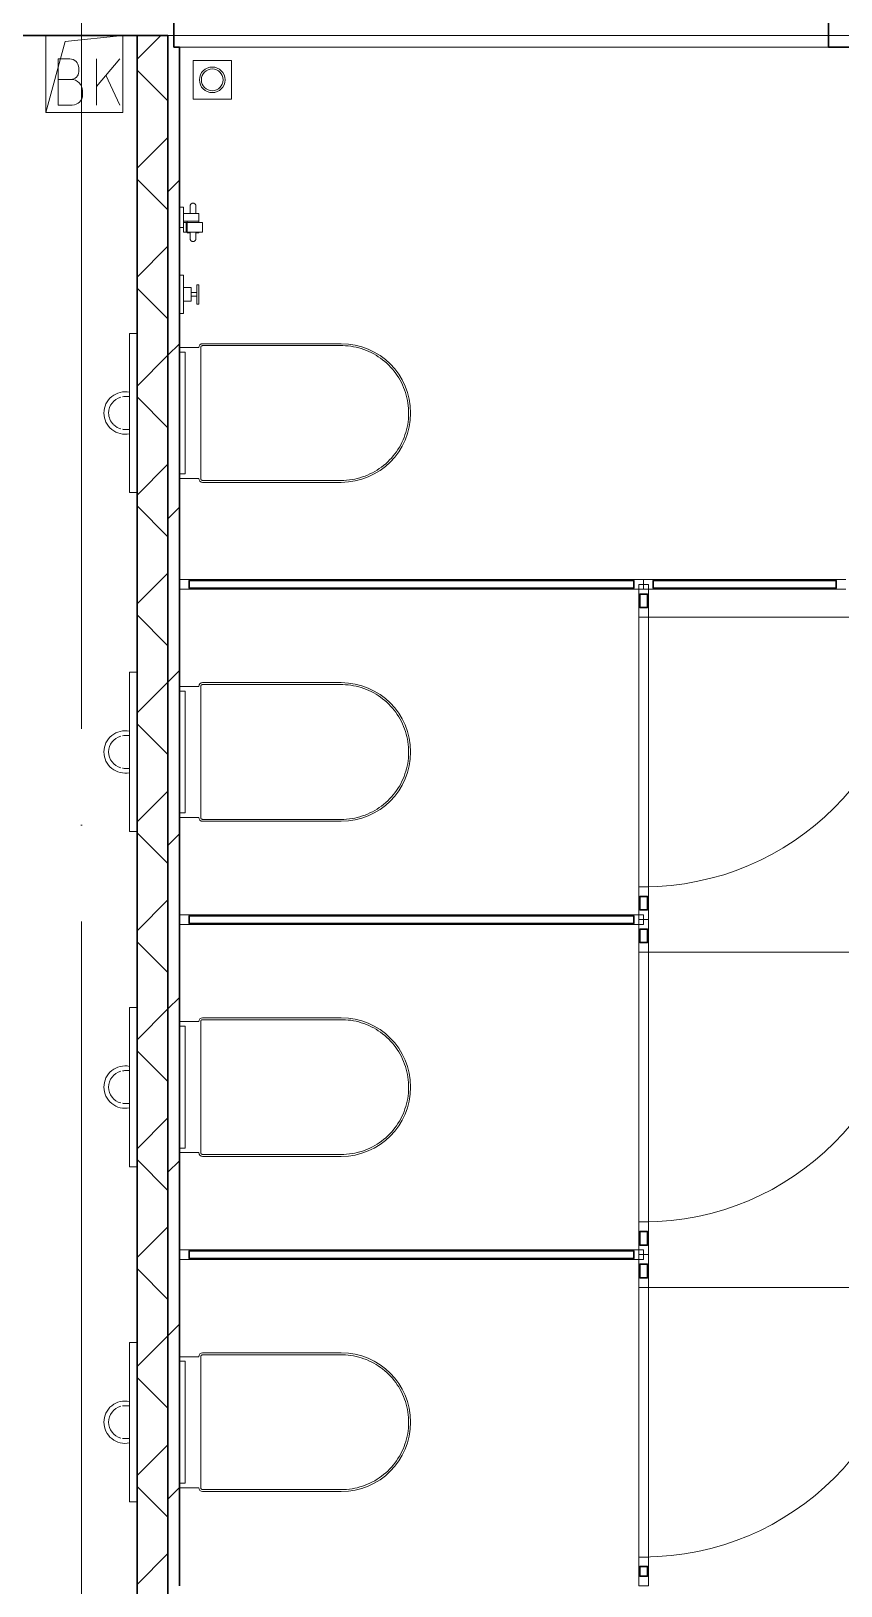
# Model space of a CAD drawing. Header units: millimetres. Extents: x -88595 to 880822, y -1054509 to -148035.
# Drawn here: x 196933 to 199036, y -272077 to -268040 of the extents above; entities that cross this region are included whole.
import ezdxf

# ---------------------------------------------------------------- set-up
doc = ezdxf.new("R2010")
doc.units = ezdxf.units.MM
doc.linetypes.add('ADSK_Линия сетки', pattern=[25, 20, -2.5, 0, -2.5])
for name, color, linetype, lineweight in [('Витраж', 7, 'Continuous', 9), ('Двери', 7, 'Continuous', 9), ('Оборудование', 7, 'Continuous', 18), ('Оси', 7, 'Continuous', 9), ('Перекрытие', 7, 'Continuous', 18), ('Сантехника', 7, 'Continuous', 18), ('Стены внутренние', 7, 'Continuous', 18), ('Стены наружные', 7, 'Continuous', 18), ('Стены разрез', 7, 'Continuous', 30)]:
    doc.layers.add(name, color=color, linetype=linetype, lineweight=lineweight)

# ---------------------------------------------------------------- blocks, each defined once
blk = doc.blocks.new('1 этаж')
at = {"lineweight": 18}
for p, q in [((233100.2, 660062.6), (233100.2, 660262.6)), ((233150.4, 660247.5), (233300.2, 660262.6)), ((233300.2, 660262.6), (233300.2, 660062.6)), ((233100.2, 660062.6), (233150.4, 660247.5)), ((233162.5, 660202.1), (233132.5, 660202.1)), ((233132.5, 660202.1), (233132.5, 660082.1)), ((233292.5, 660202.1), (233232.5, 660130.6)), ((233232.5, 660082.1), (233232.5, 660202.1)), ((233165.8, 660148.8), (233132.5, 660148.8)), ((233185.8, 660168.8), (233185.8, 660178.8)), ((233292.5, 660082.1), (233256.5, 660159.3)), ((233195.8, 660108.8), (233195.8, 660118.8)), ((233300.2, 660062.6), (233100.2, 660062.6)), ((233132.5, 660082.1), (233169.2, 660082.1))]:
    blk.add_line(p, q, dxfattribs=at)
for centre, radius, start, end in [((233162.5, 660178.8), 23.3, 0, 90), ((233165.8, 660168.8), 20, 270, 0), ((233165.8, 660118.8), 30, 0, 90), ((233169.2, 660108.8), 26.7, 270, 0)]:
    blk.add_arc(centre, radius, start, end, dxfattribs=at)
at = {"layer": 'Витраж', "lineweight": 18}
for p, q in [((233472.7, 658850.1), (233447.7, 658850.1)), ((233447.7, 658850.1), (233447.7, 658825.1)), ((233472.7, 658825.1), (233472.7, 658850.1)), ((234677.7, 658850.1), (234652.7, 658850.1)), ((234652.7, 658850.1), (234652.7, 658825.1)), ((234677.7, 658825.1), (234677.7, 658850.1)), ((233447.7, 658825.1), (233472.7, 658825.1)), ((234652.7, 658825.1), (234677.7, 658825.1)), ((233472.7, 657980.1), (233447.7, 657980.1)), ((233447.7, 657980.1), (233447.7, 657955.1)), ((233472.7, 657955.1), (233472.7, 657980.1)), ((234665.2, 657992.6), (234640.2, 657992.6)), ((234640.2, 657992.6), (234640.2, 657967.6)), ((234640.2, 657967.6), (234665.2, 657967.6)), ((234665.2, 657967.6), (234665.2, 657992.6)), ((233447.7, 657955.1), (233472.7, 657955.1)), ((234665.2, 657122.6), (234640.2, 657122.6)), ((234640.2, 657122.6), (234640.2, 657097.6)), ((234665.2, 657097.6), (234665.2, 657122.6)), ((233472.7, 657110.1), (233447.7, 657110.1)), ((233447.7, 657110.1), (233447.7, 657085.1)), ((233447.7, 657085.1), (233472.7, 657085.1)), ((233472.7, 657085.1), (233472.7, 657110.1)), ((234640.2, 657097.6), (234665.2, 657097.6)), ((234665.2, 656262.6), (234640.2, 656262.6)), ((234640.2, 656262.6), (234640.2, 656237.6)), ((234640.2, 656237.6), (234665.2, 656237.6)), ((234665.2, 656237.6), (234665.2, 656262.6))]:
    blk.add_line(p, q, dxfattribs=at)
at = {"layer": 'Витраж'}
for p, q in [((234627.7, 658850.1), (233472.7, 658850.1)), ((235152.7, 658850.1), (234677.7, 658850.1)), ((234627.7, 658825.1), (233472.7, 658825.1)), ((234640.2, 658812.6), (234640.2, 658777.6)), ((234665.2, 658812.6), (234665.2, 658777.6)), ((235152.7, 658825.1), (234677.7, 658825.1)), ((234640.2, 658752.6), (234640.2, 658052.6)), ((234665.2, 658752.6), (234665.2, 658052.6)), ((234640.2, 658027.6), (234640.2, 657992.6)), ((234665.2, 658027.6), (234665.2, 657992.6)), ((234627.7, 657980.1), (233472.7, 657980.1)), ((234627.7, 657955.1), (233472.7, 657955.1)), ((234640.2, 657942.6), (234640.2, 657907.6)), ((234665.2, 657942.6), (234665.2, 657907.6)), ((234640.2, 657882.6), (234640.2, 657182.6)), ((234665.2, 657882.6), (234665.2, 657182.6)), ((234640.2, 657157.6), (234640.2, 657122.6)), ((234665.2, 657157.6), (234665.2, 657122.6)), ((234627.7, 657110.1), (233472.7, 657110.1)), ((234627.7, 657085.1), (233472.7, 657085.1)), ((234640.2, 657071.9), (234640.2, 657037.6)), ((234665.2, 657071.9), (234665.2, 657037.6)), ((234640.2, 657012.6), (234640.2, 656312.6)), ((234665.2, 657012.6), (234665.2, 656312.6)), ((234640.2, 656287.6), (234640.2, 656262.6)), ((234665.2, 656287.6), (234665.2, 656262.6))]:
    blk.add_line(p, q, dxfattribs=at)
at = {"layer": 'Витраж', "lineweight": 18, "extrusion": (0, 0, -1)}
for p, q in [((234652.7, 658850.1), (234627.7, 658850.1)), ((234627.7, 658850.1), (234627.7, 658825.1)), ((234652.7, 658825.1), (234652.7, 658850.1)), ((235177.7, 658850.1), (235152.7, 658850.1)), ((235152.7, 658850.1), (235152.7, 658825.1)), ((234627.7, 658825.1), (234652.7, 658825.1)), ((234665.2, 658837.6), (234640.2, 658837.6)), ((234640.2, 658837.6), (234640.2, 658812.6)), ((234640.2, 658812.6), (234665.2, 658812.6)), ((234665.2, 658812.6), (234665.2, 658837.6)), ((235152.7, 658825.1), (235177.7, 658825.1)), ((234665.2, 658777.6), (234640.2, 658777.6)), ((234640.2, 658777.6), (234640.2, 658752.6)), ((234665.2, 658752.6), (234665.2, 658777.6)), ((234640.2, 658752.6), (234665.2, 658752.6)), ((234665.2, 658052.6), (234640.2, 658052.6)), ((234640.2, 658052.6), (234640.2, 658027.6)), ((234665.2, 658027.6), (234665.2, 658052.6)), ((234640.2, 658027.6), (234665.2, 658027.6)), ((234652.7, 657980.1), (234627.7, 657980.1)), ((234627.7, 657980.1), (234627.7, 657955.1)), ((234665.2, 657967.6), (234640.2, 657967.6)), ((234640.2, 657967.6), (234640.2, 657942.6)), ((234652.7, 657955.1), (234652.7, 657980.1)), ((234665.2, 657942.6), (234665.2, 657967.6)), ((234627.7, 657955.1), (234652.7, 657955.1)), ((234640.2, 657942.6), (234665.2, 657942.6)), ((234665.2, 657907.6), (234640.2, 657907.6)), ((234640.2, 657907.6), (234640.2, 657882.6)), ((234640.2, 657882.6), (234665.2, 657882.6)), ((234665.2, 657882.6), (234665.2, 657907.6)), ((234665.2, 657182.6), (234640.2, 657182.6)), ((234640.2, 657182.6), (234640.2, 657157.6)), ((234640.2, 657157.6), (234665.2, 657157.6)), ((234665.2, 657157.6), (234665.2, 657182.6)), ((234652.7, 657110.1), (234627.7, 657110.1)), ((234627.7, 657110.1), (234627.7, 657085.1)), ((234627.7, 657085.1), (234652.7, 657085.1)), ((234665.2, 657097.6), (234640.2, 657097.6)), ((234640.2, 657097.6), (234640.2, 657072.6)), ((234652.7, 657085.1), (234652.7, 657110.1)), ((234665.2, 657072.6), (234665.2, 657097.6)), ((234640.2, 657072.6), (234665.2, 657072.6)), ((234665.2, 657037.6), (234640.2, 657037.6)), ((234640.2, 657037.6), (234640.2, 657012.6)), ((234665.2, 657012.6), (234665.2, 657037.6)), ((234640.2, 657012.6), (234665.2, 657012.6)), ((234665.2, 656312.6), (234640.2, 656312.6)), ((234640.2, 656312.6), (234640.2, 656287.6)), ((234665.2, 656287.6), (234665.2, 656312.6)), ((234640.2, 656287.6), (234665.2, 656287.6))]:
    blk.add_line(p, q, dxfattribs=at)
at = {"layer": 'Двери'}
for p, q in [((234665.2, 658752.6), (235352.7, 658752.6)), ((234665.2, 657882.6), (235352.7, 657882.6)), ((234665.2, 657012.6), (235352.7, 657012.6))]:
    blk.add_line(p, q, dxfattribs=at)
for centre in [(234652.7, 658752.6), (234652.7, 657882.6), (234652.7, 657012.6)]:
    blk.add_arc(centre, 700, 270, 0, dxfattribs=at)
at = {"layer": 'Оси', "linetype": 'ADSK_Линия сетки', "ltscale": 100}
for p, q in [((233192.7, 662962.6), (233192.7, 633106.5)), ((252460, 660262.6), (175520.4, 660262.6))]:
    blk.add_line(p, q, dxfattribs=at)
at = {"layer": 'Перекрытие', "color": 49, "ltscale": 100, "true_color": 0x464646}
for p, q in [((233100.2, 660062.6), (233100.2, 660262.6)), ((233300.2, 660262.6), (233300.2, 660062.6)), ((233300.2, 660062.6), (233100.2, 660062.6))]:
    blk.add_line(p, q, dxfattribs=at)
at = {"layer": 'Сантехника'}
for p, q in [((233582.7, 660197.6), (233482.7, 660197.6)), ((233482.7, 660197.6), (233482.7, 660097.6)), ((233582.7, 660097.6), (233582.7, 660197.6)), ((233482.7, 660097.6), (233582.7, 660097.6)), ((233457.7, 659816.6), (233447.7, 659816.6)), ((233457.7, 659815.9), (233457.7, 659816.6)), ((233457.7, 659811.6), (233457.7, 659816.6)), ((233457.7, 659811.6), (233457.7, 659777.2)), ((233496.7, 659800.6), (233457.7, 659800.6)), ((233457.7, 659780.6), (233496.7, 659780.6)), ((233467.7, 659780.6), (233467.7, 659777.2)), ((233497.7, 659780.6), (233467.7, 659780.6)), ((233497.7, 659781.6), (233497.7, 659799.6)), ((233497.7, 659776.2), (233497.7, 659780.6)), ((233447.7, 659764.6), (233457.7, 659764.6)), ((233457.7, 659777.2), (233464.7, 659777.2)), ((233457.7, 659752.2), (233457.7, 659777.2)), ((233464.7, 659752.2), (233457.7, 659752.2)), ((233464.7, 659777.2), (233467.7, 659777.2)), ((233464.7, 659777.2), (233464.7, 659752.2)), ((233467.7, 659752.2), (233464.7, 659752.2)), ((233507.7, 659777.2), (233467.7, 659777.2)), ((233467.7, 659776.4), (233467.7, 659776.2)), ((233467.7, 659753.2), (233467.7, 659776.2)), ((233467.7, 659753.2), (233467.7, 659776.2)), ((233467.7, 659753.2), (233467.7, 659752.9)), ((233467.7, 659752.2), (233467.7, 659750.6)), ((233467.7, 659752.2), (233507.7, 659752.2)), ((233467.7, 659750.6), (233475.2, 659750.6)), ((233475.2, 659750.6), (233475.2, 659753.2)), ((233490.2, 659753.2), (233490.2, 659750.6)), ((233490.2, 659750.8), (233490.2, 659750)), ((233490.2, 659750.6), (233497.7, 659750.6)), ((233497.7, 659750.6), (233497.7, 659753.2)), ((233507.7, 659777), (233507.7, 659777.2)), ((233507.7, 659776.2), (233507.7, 659777.2)), ((233507.7, 659776.2), (233507.7, 659753.2)), ((233507.7, 659752.2), (233507.7, 659753.2)), ((233507.7, 659752.2), (233507.7, 659752.3)), ((233457.7, 659640.6), (233447.7, 659640.6)), ((233457.7, 659640.1), (233457.7, 659640.6)), ((233457.7, 659625.6), (233457.7, 659640.6)), ((233457.7, 659625.6), (233457.7, 659555.6)), ((233477.7, 659608.1), (233457.7, 659608.1)), ((233477.7, 659573.1), (233477.7, 659608.1)), ((233492.7, 659595.6), (233477.7, 659595.6)), ((233477.7, 659585.6), (233492.7, 659585.6)), ((233497.7, 659615.6), (233492.7, 659615.6)), ((233492.7, 659615.6), (233492.7, 659610.6)), ((233492.7, 659615.6), (233492.7, 659613.1)), ((233492.7, 659574.6), (233492.7, 659610.6)), ((233497.7, 659613.1), (233497.7, 659615.6)), ((233497.7, 659610.6), (233497.7, 659615.6)), ((233497.7, 659610.6), (233497.7, 659574.6)), ((233447.7, 659540.6), (233457.7, 659540.6)), ((233457.7, 659573.1), (233477.7, 659573.1)), ((233457.7, 659540.6), (233457.7, 659555.6)), ((233457.7, 659540.6), (233457.7, 659541.1)), ((233492.7, 659574.6), (233492.7, 659565.6)), ((233492.7, 659566.8), (233492.7, 659565.6)), ((233492.7, 659565.6), (233497.7, 659565.6)), ((233497.7, 659565.6), (233497.7, 659574.6)), ((233497.7, 659565.6), (233497.7, 659566.8)), ((233867.7, 659462.6), (233507.7, 659462.6)), ((233867.7, 659457.6), (233507.7, 659457.6)), ((233497.7, 659452.6), (233447.7, 659452.6)), ((233447.7, 659440.8), (233462.7, 659440.8)), ((233462.7, 659440.8), (233462.7, 659124.4)), ((233502.7, 659452.6), (233502.7, 659112.6)), ((233462.7, 659124.4), (233447.7, 659124.4)), ((233447.7, 659112.6), (233497.7, 659112.6)), ((233507.7, 659107.6), (233867.7, 659107.6)), ((233507.7, 659102.6), (233867.7, 659102.6)), ((233497.7, 658572.6), (233447.7, 658572.6)), ((233502.7, 658572.6), (233502.7, 658232.6)), ((233867.7, 658582.6), (233507.7, 658582.6)), ((233867.7, 658577.6), (233507.7, 658577.6)), ((233447.7, 658560.8), (233462.7, 658560.8)), ((233462.7, 658560.8), (233462.7, 658244.4)), ((233462.7, 658244.4), (233447.7, 658244.4)), ((233447.7, 658232.6), (233497.7, 658232.6)), ((233507.7, 658227.6), (233867.7, 658227.6)), ((233507.7, 658222.6), (233867.7, 658222.6)), ((233497.7, 657702.6), (233447.7, 657702.6)), ((233447.7, 657690.8), (233462.7, 657690.8)), ((233462.7, 657690.8), (233462.7, 657374.4)), ((233502.7, 657702.6), (233502.7, 657362.6)), ((233867.7, 657712.6), (233507.7, 657712.6)), ((233867.7, 657707.6), (233507.7, 657707.6)), ((233462.7, 657374.4), (233447.7, 657374.4)), ((233447.7, 657362.6), (233497.7, 657362.6)), ((233507.7, 657357.6), (233867.7, 657357.6)), ((233507.7, 657352.6), (233867.7, 657352.6)), ((233497.7, 656832.6), (233447.7, 656832.6)), ((233502.7, 656832.6), (233502.7, 656492.6)), ((233867.7, 656842.6), (233507.7, 656842.6)), ((233867.7, 656837.6), (233507.7, 656837.6)), ((233447.7, 656820.8), (233462.7, 656820.8)), ((233462.7, 656820.8), (233462.7, 656504.4)), ((233462.7, 656504.4), (233447.7, 656504.4)), ((233447.7, 656492.6), (233497.7, 656492.6)), ((233507.7, 656487.6), (233867.7, 656487.6)), ((233507.7, 656482.6), (233867.7, 656482.6))]:
    blk.add_line(p, q, dxfattribs=at)
at = {"layer": 'Сантехника', "lineweight": 9}
for p, q in [((233337.7, 659489.4), (233317.7, 659489.4)), ((233317.7, 659489.4), (233317.7, 659464.4)), ((233317.7, 659100.9), (233317.7, 659464.4)), ((233317.7, 659100.9), (233317.7, 659075.9)), ((233317.7, 659075.9), (233337.7, 659075.9)), ((233337.7, 658609.4), (233317.7, 658609.4)), ((233317.7, 658609.4), (233317.7, 658584.4)), ((233317.7, 658220.9), (233317.7, 658584.4)), ((233317.7, 658220.9), (233317.7, 658195.9)), ((233317.7, 658195.9), (233337.7, 658195.9)), ((233337.7, 657739.4), (233317.7, 657739.4)), ((233317.7, 657739.4), (233317.7, 657714.4)), ((233317.7, 657350.9), (233317.7, 657714.4)), ((233317.7, 657350.9), (233317.7, 657325.9)), ((233317.7, 657325.9), (233337.7, 657325.9)), ((233337.7, 656869.4), (233317.7, 656869.4)), ((233317.7, 656869.4), (233317.7, 656844.4)), ((233317.7, 656480.9), (233317.7, 656844.4)), ((233317.7, 656480.9), (233317.7, 656455.9)), ((233317.7, 656455.9), (233337.7, 656455.9))]:
    blk.add_line(p, q, dxfattribs=at)
at = {"layer": 'Сантехника', "flags": 128}
for points in [[(233475.2, 659819.9), (233475.2, 659820.2), (233475.2, 659820.5), (233475.3, 659820.8), (233475.3, 659821.1), (233475.4, 659821.4), (233475.4, 659821.7), (233475.5, 659822), (233475.6, 659822.3), (233475.7, 659822.5), (233475.8, 659822.8), (233475.9, 659823.1), (233476.1, 659823.4), (233476.2, 659823.6), (233476.4, 659823.9), (233476.5, 659824.1), (233476.7, 659824.4), (233476.9, 659824.6), (233477.1, 659824.8), (233477.3, 659825.1), (233477.5, 659825.3), (233477.7, 659825.5), (233477.9, 659825.7), (233478.2, 659825.9), (233478.4, 659826), (233478.7, 659826.2), (233478.9, 659826.4), (233479.2, 659826.5), (233479.4, 659826.6), (233479.7, 659826.8), (233480, 659826.9), (233480.3, 659827), (233480.6, 659827.1), (233480.8, 659827.2), (233481.1, 659827.2), (233481.4, 659827.3), (233481.7, 659827.3), (233482, 659827.4), (233482.3, 659827.4), (233482.6, 659827.4), (233482.9, 659827.4), (233483.2, 659827.4), (233483.5, 659827.3), (233483.8, 659827.3), (233484.1, 659827.3), (233484.4, 659827.2), (233484.7, 659827.1), (233485, 659827), (233485.3, 659826.9), (233485.6, 659826.8), (233485.8, 659826.7), (233486.1, 659826.6), (233486.4, 659826.4), (233486.6, 659826.3), (233486.9, 659826.1), (233487.1, 659826), (233487.4, 659825.8), (233487.6, 659825.6), (233487.8, 659825.4), (233488, 659825.2), (233488.2, 659825), (233488.4, 659824.7), (233488.6, 659824.5), (233488.8, 659824.3), (233489, 659824), (233489.1, 659823.8), (233489.3, 659823.5), (233489.4, 659823.2), (233489.6, 659823), (233489.7, 659822.7), (233489.8, 659822.4), (233489.9, 659822.1), (233490, 659821.8), (233490, 659821.5), (233490.1, 659821.2), (233490.1, 659821), (233490.2, 659820.7), (233490.2, 659820.4), (233490.2, 659820.1), (233490.2, 659819.9)], [(233475.2, 659819.9), (233475.2, 659819.9), (233475.2, 659819.7), (233475.2, 659819.5), (233475.2, 659819.3), (233475.2, 659818.9), (233475.2, 659818.5), (233475.2, 659817.9), (233475.2, 659817.4), (233475.2, 659816.7), (233475.2, 659815.9), (233475.2, 659815.1), (233475.2, 659814.2), (233475.2, 659813.3), (233475.2, 659812.3), (233475.2, 659811.2), (233475.2, 659810), (233475.2, 659808.8), (233475.2, 659807.5), (233475.2, 659806.1), (233475.2, 659805.2)], [(233475.2, 659816.2), (233475.2, 659816.9), (233475.2, 659817.5), (233475.2, 659818), (233475.2, 659818.5), (233475.2, 659818.9), (233475.2, 659819.2), (233475.2, 659819.5), (233475.2, 659819.7), (233475.2, 659819.8), (233475.2, 659819.9), (233475.2, 659819.9)], [(233490.2, 659805.2), (233490.2, 659806.6), (233490.2, 659808), (233490.2, 659809.2), (233490.2, 659810.4), (233490.2, 659811.6), (233490.2, 659812.6), (233490.2, 659813.6), (233490.2, 659814.6), (233490.2, 659815.4), (233490.2, 659816.2), (233490.2, 659816.9), (233490.2, 659817.6), (233490.2, 659818.1), (233490.2, 659818.6), (233490.2, 659819), (233490.2, 659819.4), (233490.2, 659819.6), (233490.2, 659819.8), (233490.2, 659819.9), (233490.2, 659819.9)], [(233490.2, 659819.9), (233490.2, 659819.9), (233490.2, 659819.8), (233490.2, 659819.6), (233490.2, 659819.4), (233490.2, 659819.1), (233490.2, 659818.7), (233490.2, 659818.2), (233490.2, 659817.7), (233490.2, 659817.2), (233490.2, 659816.6)], [(233475.2, 659801.1), (233475.2, 659802.5), (233475.2, 659803.8), (233475.2, 659805.1), (233475.2, 659806.4), (233475.2, 659807.6), (233475.2, 659808.8)], [(233475.2, 659801.7), (233475.2, 659803), (233475.2, 659804.4), (233475.2, 659805.2)], [(233490.2, 659808.3), (233490.2, 659807.1), (233490.2, 659805.8), (233490.2, 659804.5), (233490.2, 659803.2), (233490.2, 659801.9), (233490.2, 659800.6)], [(233490.2, 659805.2), (233490.2, 659803.9), (233490.2, 659802.5), (233490.2, 659801.3)], [(233475.2, 659750), (233475.2, 659748.6), (233475.2, 659747.2), (233475.2, 659746), (233475.2, 659744.8), (233475.2, 659743.6), (233475.2, 659742.6), (233475.2, 659741.6), (233475.2, 659740.6), (233475.2, 659739.8), (233475.2, 659739), (233475.2, 659738.3), (233475.2, 659737.6), (233475.2, 659737.1), (233475.2, 659736.6), (233475.2, 659736.2), (233475.2, 659735.8), (233475.2, 659735.6), (233475.2, 659735.4), (233475.2, 659735.3), (233475.2, 659735.3)], [(233475.2, 659735.3), (233475.2, 659735.3), (233475.2, 659735.5), (233475.2, 659735.6), (233475.2, 659735.9), (233475.2, 659736.2), (233475.2, 659736.5), (233475.2, 659737), (233475.2, 659737.5), (233475.2, 659738), (233475.2, 659738.7)], [(233490.2, 659735.3), (233490.2, 659735.4), (233490.2, 659735.5), (233490.2, 659735.7), (233490.2, 659736), (233490.2, 659736.3), (233490.2, 659736.7), (233490.2, 659737.3), (233490.2, 659737.9), (233490.2, 659738.5), (233490.2, 659739.3), (233490.2, 659740.1), (233490.2, 659741), (233490.2, 659741.9), (233490.2, 659743), (233490.2, 659744), (233490.2, 659745.2), (233490.2, 659746.4), (233490.2, 659747.7), (233490.2, 659749.1), (233490.2, 659750)], [(233490.2, 659738.4), (233490.2, 659737.8), (233490.2, 659737.2), (233490.2, 659736.8), (233490.2, 659736.3), (233490.2, 659736), (233490.2, 659735.7), (233490.2, 659735.5), (233490.2, 659735.4), (233490.2, 659735.3), (233490.2, 659735.3)], [(233490.2, 659735.3), (233490.2, 659735), (233490.2, 659734.7), (233490.2, 659734.4), (233490.1, 659734.1), (233490.1, 659733.8), (233490, 659733.5), (233489.9, 659733.2), (233489.8, 659733), (233489.7, 659732.7), (233489.6, 659732.4), (233489.5, 659732.1), (233489.4, 659731.9), (233489.2, 659731.6), (233489.1, 659731.3), (233488.9, 659731.1), (233488.7, 659730.8), (233488.5, 659730.6), (233488.3, 659730.4), (233488.1, 659730.1), (233487.9, 659729.9), (233487.7, 659729.7), (233487.5, 659729.5), (233487.3, 659729.3), (233487, 659729.2), (233486.8, 659729), (233486.5, 659728.8), (233486.2, 659728.7), (233486, 659728.6), (233485.7, 659728.4), (233485.4, 659728.3), (233485.1, 659728.2), (233484.9, 659728.1), (233484.6, 659728), (233484.3, 659728), (233484, 659727.9), (233483.7, 659727.9), (233483.4, 659727.8), (233483.1, 659727.8), (233482.8, 659727.8), (233482.5, 659727.8), (233482.2, 659727.8), (233481.9, 659727.9), (233481.6, 659727.9), (233481.3, 659727.9), (233481, 659728), (233480.7, 659728.1), (233480.4, 659728.2), (233480.1, 659728.3), (233479.9, 659728.4), (233479.6, 659728.5), (233479.3, 659728.6), (233479.1, 659728.8), (233478.8, 659728.9), (233478.5, 659729.1), (233478.3, 659729.3), (233478.1, 659729.4), (233477.8, 659729.6), (233477.6, 659729.8), (233477.4, 659730), (233477.2, 659730.2), (233477, 659730.5), (233476.8, 659730.7), (233476.6, 659730.9), (233476.4, 659731.2), (233476.3, 659731.4), (233476.1, 659731.7), (233476, 659732), (233475.9, 659732.2), (233475.8, 659732.5), (233475.6, 659732.8), (233475.5, 659733.1), (233475.5, 659733.4), (233475.4, 659733.7), (233475.3, 659734), (233475.3, 659734.3), (233475.2, 659734.6), (233475.2, 659734.9), (233475.2, 659735.2), (233475.2, 659735.3)], [(233507.7, 659457.6), (233507.5, 659457.6), (233507.3, 659457.6), (233507.1, 659457.6), (233506.9, 659457.5), (233506.7, 659457.5), (233506.5, 659457.5), (233506.3, 659457.4), (233506.1, 659457.4), (233505.9, 659457.3), (233505.8, 659457.2), (233505.6, 659457.1), (233505.4, 659457), (233505.2, 659456.9), (233505.1, 659456.8), (233504.9, 659456.7), (233504.7, 659456.6), (233504.6, 659456.5), (233504.4, 659456.4), (233504.3, 659456.2), (233504.1, 659456.1), (233504, 659455.9), (233503.9, 659455.8), (233503.7, 659455.6), (233503.6, 659455.5), (233503.5, 659455.3), (233503.4, 659455.1), (233503.3, 659455), (233503.2, 659454.8), (233503.1, 659454.6), (233503.1, 659454.4), (233503, 659454.2), (233502.9, 659454), (233502.9, 659453.8), (233502.8, 659453.7), (233502.8, 659453.5), (233502.8, 659453.3), (233502.7, 659453.1), (233502.7, 659452.9), (233502.7, 659452.7), (233502.7, 659452.6)], [(233867.7, 659107.6), (233874.7, 659107.7), (233881.7, 659108.2), (233888.7, 659108.9), (233895.6, 659109.8), (233902.5, 659111.1), (233909.3, 659112.6), (233916.1, 659114.4), (233922.8, 659116.5), (233929.4, 659118.8), (233935.9, 659121.4), (233942.3, 659124.3), (233948.5, 659127.4), (233954.7, 659130.7), (233960.7, 659134.3), (233966.5, 659138.2), (233972.2, 659142.2), (233977.8, 659146.5), (233983.1, 659151), (233988.3, 659155.8), (233993.2, 659160.7), (233998, 659165.8), (234002.6, 659171.1), (234006.9, 659176.6), (234011.1, 659182.2), (234015, 659188.1), (234018.6, 659194), (234022.1, 659200.1), (234025.2, 659206.4), (234028.2, 659212.7), (234030.8, 659219.2), (234033.2, 659225.8), (234035.4, 659232.4), (234037.2, 659239.2), (234038.8, 659246), (234040.2, 659252.9), (234041.2, 659259.8), (234042, 659266.7), (234042.5, 659273.7), (234042.7, 659280.7), (234042.6, 659287.7), (234042.3, 659294.7), (234041.7, 659301.7), (234040.8, 659308.6), (234039.6, 659315.5), (234038.1, 659322.4), (234036.4, 659329.1), (234034.4, 659335.9), (234032.1, 659342.5), (234029.6, 659349), (234026.8, 659355.4), (234023.8, 659361.7), (234020.5, 659367.9), (234017, 659374), (234013.2, 659379.9), (234009.2, 659385.6), (234005, 659391.2), (234000.5, 659396.6), (233995.9, 659401.8), (233991, 659406.8), (233985.9, 659411.6), (233980.7, 659416.3), (233975.2, 659420.7), (233969.6, 659424.9), (233963.8, 659428.8), (233957.9, 659432.6), (233951.9, 659436), (233945.7, 659439.3), (233939.3, 659442.3), (233932.9, 659445), (233926.3, 659447.5), (233919.7, 659449.7), (233913, 659451.7), (233906.2, 659453.3), (233899.3, 659454.7), (233892.4, 659455.9), (233885.5, 659456.7), (233878.5, 659457.3), (233871.5, 659457.6), (233867.7, 659457.6)], [(233502.7, 659112.6), (233502.7, 659112.4), (233502.7, 659112.2), (233502.7, 659112), (233502.8, 659111.8), (233502.8, 659111.6), (233502.9, 659111.4), (233502.9, 659111.2), (233503, 659111), (233503, 659110.8), (233503.1, 659110.7), (233503.2, 659110.5), (233503.3, 659110.3), (233503.4, 659110.1), (233503.5, 659109.9), (233503.6, 659109.8), (233503.7, 659109.6), (233503.8, 659109.5), (233504, 659109.3), (233504.1, 659109.2), (233504.2, 659109), (233504.4, 659108.9), (233504.5, 659108.8), (233504.7, 659108.6), (233504.8, 659108.5), (233505, 659108.4), (233505.2, 659108.3), (233505.4, 659108.2), (233505.5, 659108.1), (233505.7, 659108), (233505.9, 659107.9), (233506.1, 659107.9), (233506.3, 659107.8), (233506.5, 659107.8), (233506.7, 659107.7), (233506.9, 659107.7), (233507.1, 659107.6), (233507.3, 659107.6), (233507.5, 659107.6), (233507.7, 659107.6), (233507.7, 659107.6)], [(233507.7, 658577.6), (233507.5, 658577.6), (233507.3, 658577.6), (233507.1, 658577.6), (233506.9, 658577.5), (233506.7, 658577.5), (233506.5, 658577.5), (233506.3, 658577.4), (233506.1, 658577.4), (233505.9, 658577.3), (233505.8, 658577.2), (233505.6, 658577.1), (233505.4, 658577), (233505.2, 658576.9), (233505.1, 658576.8), (233504.9, 658576.7), (233504.7, 658576.6), (233504.6, 658576.5), (233504.4, 658576.4), (233504.3, 658576.2), (233504.1, 658576.1), (233504, 658575.9), (233503.9, 658575.8), (233503.7, 658575.6), (233503.6, 658575.5), (233503.5, 658575.3), (233503.4, 658575.1), (233503.3, 658575), (233503.2, 658574.8), (233503.1, 658574.6), (233503.1, 658574.4), (233503, 658574.2), (233502.9, 658574), (233502.9, 658573.8), (233502.8, 658573.7), (233502.8, 658573.5), (233502.8, 658573.3), (233502.7, 658573.1), (233502.7, 658572.9), (233502.7, 658572.7), (233502.7, 658572.6)], [(233867.7, 658227.6), (233874.7, 658227.7), (233881.7, 658228.2), (233888.7, 658228.9), (233895.6, 658229.8), (233902.5, 658231.1), (233909.3, 658232.6), (233916.1, 658234.4), (233922.8, 658236.5), (233929.4, 658238.8), (233935.9, 658241.4), (233942.3, 658244.3), (233948.5, 658247.4), (233954.7, 658250.7), (233960.7, 658254.3), (233966.5, 658258.2), (233972.2, 658262.2), (233977.8, 658266.5), (233983.1, 658271), (233988.3, 658275.8), (233993.2, 658280.7), (233998, 658285.8), (234002.6, 658291.1), (234006.9, 658296.6), (234011.1, 658302.2), (234015, 658308.1), (234018.6, 658314), (234022.1, 658320.1), (234025.2, 658326.4), (234028.2, 658332.7), (234030.8, 658339.2), (234033.2, 658345.8), (234035.4, 658352.4), (234037.2, 658359.2), (234038.8, 658366), (234040.2, 658372.9), (234041.2, 658379.8), (234042, 658386.7), (234042.5, 658393.7), (234042.7, 658400.7), (234042.6, 658407.7), (234042.3, 658414.7), (234041.7, 658421.7), (234040.8, 658428.6), (234039.6, 658435.5), (234038.1, 658442.4), (234036.4, 658449.1), (234034.4, 658455.9), (234032.1, 658462.5), (234029.6, 658469), (234026.8, 658475.4), (234023.8, 658481.7), (234020.5, 658487.9), (234017, 658494), (234013.2, 658499.9), (234009.2, 658505.6), (234005, 658511.2), (234000.5, 658516.6), (233995.9, 658521.8), (233991, 658526.8), (233985.9, 658531.6), (233980.7, 658536.3), (233975.2, 658540.7), (233969.6, 658544.9), (233963.8, 658548.8), (233957.9, 658552.6), (233951.9, 658556), (233945.7, 658559.3), (233939.3, 658562.3), (233932.9, 658565), (233926.3, 658567.5), (233919.7, 658569.7), (233913, 658571.7), (233906.2, 658573.3), (233899.3, 658574.7), (233892.4, 658575.9), (233885.5, 658576.7), (233878.5, 658577.3), (233871.5, 658577.6), (233867.7, 658577.6)], [(233502.7, 658232.6), (233502.7, 658232.4), (233502.7, 658232.2), (233502.7, 658232), (233502.8, 658231.8), (233502.8, 658231.6), (233502.9, 658231.4), (233502.9, 658231.2), (233503, 658231), (233503, 658230.8), (233503.1, 658230.7), (233503.2, 658230.5), (233503.3, 658230.3), (233503.4, 658230.1), (233503.5, 658229.9), (233503.6, 658229.8), (233503.7, 658229.6), (233503.8, 658229.5), (233504, 658229.3), (233504.1, 658229.2), (233504.2, 658229), (233504.4, 658228.9), (233504.5, 658228.8), (233504.7, 658228.6), (233504.8, 658228.5), (233505, 658228.4), (233505.2, 658228.3), (233505.4, 658228.2), (233505.5, 658228.1), (233505.7, 658228), (233505.9, 658227.9), (233506.1, 658227.9), (233506.3, 658227.8), (233506.5, 658227.8), (233506.7, 658227.7), (233506.9, 658227.7), (233507.1, 658227.6), (233507.3, 658227.6), (233507.5, 658227.6), (233507.7, 658227.6), (233507.7, 658227.6)], [(233507.7, 657707.6), (233507.5, 657707.6), (233507.3, 657707.6), (233507.1, 657707.6), (233506.9, 657707.5), (233506.7, 657707.5), (233506.5, 657707.5), (233506.3, 657707.4), (233506.1, 657707.4), (233505.9, 657707.3), (233505.8, 657707.2), (233505.6, 657707.1), (233505.4, 657707), (233505.2, 657706.9), (233505.1, 657706.8), (233504.9, 657706.7), (233504.7, 657706.6), (233504.6, 657706.5), (233504.4, 657706.4), (233504.3, 657706.2), (233504.1, 657706.1), (233504, 657705.9), (233503.9, 657705.8), (233503.7, 657705.6), (233503.6, 657705.5), (233503.5, 657705.3), (233503.4, 657705.1), (233503.3, 657705), (233503.2, 657704.8), (233503.1, 657704.6), (233503.1, 657704.4), (233503, 657704.2), (233502.9, 657704), (233502.9, 657703.8), (233502.8, 657703.7), (233502.8, 657703.5), (233502.8, 657703.3), (233502.7, 657703.1), (233502.7, 657702.9), (233502.7, 657702.7), (233502.7, 657702.6)], [(233867.7, 657357.6), (233874.7, 657357.7), (233881.7, 657358.2), (233888.7, 657358.9), (233895.6, 657359.8), (233902.5, 657361.1), (233909.3, 657362.6), (233916.1, 657364.4), (233922.8, 657366.5), (233929.4, 657368.8), (233935.9, 657371.4), (233942.3, 657374.3), (233948.5, 657377.4), (233954.7, 657380.7), (233960.7, 657384.3), (233966.5, 657388.2), (233972.2, 657392.2), (233977.8, 657396.5), (233983.1, 657401), (233988.3, 657405.8), (233993.2, 657410.7), (233998, 657415.8), (234002.6, 657421.1), (234006.9, 657426.6), (234011.1, 657432.2), (234015, 657438.1), (234018.6, 657444), (234022.1, 657450.1), (234025.2, 657456.4), (234028.2, 657462.7), (234030.8, 657469.2), (234033.2, 657475.8), (234035.4, 657482.4), (234037.2, 657489.2), (234038.8, 657496), (234040.2, 657502.9), (234041.2, 657509.8), (234042, 657516.7), (234042.5, 657523.7), (234042.7, 657530.7), (234042.6, 657537.7), (234042.3, 657544.7), (234041.7, 657551.7), (234040.8, 657558.6), (234039.6, 657565.5), (234038.1, 657572.4), (234036.4, 657579.1), (234034.4, 657585.9), (234032.1, 657592.5), (234029.6, 657599), (234026.8, 657605.4), (234023.8, 657611.7), (234020.5, 657617.9), (234017, 657624), (234013.2, 657629.9), (234009.2, 657635.6), (234005, 657641.2), (234000.5, 657646.6), (233995.9, 657651.8), (233991, 657656.8), (233985.9, 657661.6), (233980.7, 657666.3), (233975.2, 657670.7), (233969.6, 657674.9), (233963.8, 657678.8), (233957.9, 657682.6), (233951.9, 657686), (233945.7, 657689.3), (233939.3, 657692.3), (233932.9, 657695), (233926.3, 657697.5), (233919.7, 657699.7), (233913, 657701.7), (233906.2, 657703.3), (233899.3, 657704.7), (233892.4, 657705.9), (233885.5, 657706.7), (233878.5, 657707.3), (233871.5, 657707.6), (233867.7, 657707.6)], [(233502.7, 657362.6), (233502.7, 657362.4), (233502.7, 657362.2), (233502.7, 657362), (233502.8, 657361.8), (233502.8, 657361.6), (233502.9, 657361.4), (233502.9, 657361.2), (233503, 657361), (233503, 657360.8), (233503.1, 657360.7), (233503.2, 657360.5), (233503.3, 657360.3), (233503.4, 657360.1), (233503.5, 657359.9), (233503.6, 657359.8), (233503.7, 657359.6), (233503.8, 657359.5), (233504, 657359.3), (233504.1, 657359.2), (233504.2, 657359), (233504.4, 657358.9), (233504.5, 657358.8), (233504.7, 657358.6), (233504.8, 657358.5), (233505, 657358.4), (233505.2, 657358.3), (233505.4, 657358.2), (233505.5, 657358.1), (233505.7, 657358), (233505.9, 657357.9), (233506.1, 657357.9), (233506.3, 657357.8), (233506.5, 657357.8), (233506.7, 657357.7), (233506.9, 657357.7), (233507.1, 657357.6), (233507.3, 657357.6), (233507.5, 657357.6), (233507.7, 657357.6), (233507.7, 657357.6)], [(233507.7, 656837.6), (233507.5, 656837.6), (233507.3, 656837.6), (233507.1, 656837.6), (233506.9, 656837.5), (233506.7, 656837.5), (233506.5, 656837.5), (233506.3, 656837.4), (233506.1, 656837.4), (233505.9, 656837.3), (233505.8, 656837.2), (233505.6, 656837.1), (233505.4, 656837), (233505.2, 656836.9), (233505.1, 656836.8), (233504.9, 656836.7), (233504.7, 656836.6), (233504.6, 656836.5), (233504.4, 656836.4), (233504.3, 656836.2), (233504.1, 656836.1), (233504, 656835.9), (233503.9, 656835.8), (233503.7, 656835.6), (233503.6, 656835.5), (233503.5, 656835.3), (233503.4, 656835.1), (233503.3, 656835), (233503.2, 656834.8), (233503.1, 656834.6), (233503.1, 656834.4), (233503, 656834.2), (233502.9, 656834), (233502.9, 656833.8), (233502.8, 656833.7), (233502.8, 656833.5), (233502.8, 656833.3), (233502.7, 656833.1), (233502.7, 656832.9), (233502.7, 656832.7), (233502.7, 656832.6)], [(233867.7, 656487.6), (233874.7, 656487.7), (233881.7, 656488.2), (233888.7, 656488.9), (233895.6, 656489.8), (233902.5, 656491.1), (233909.3, 656492.6), (233916.1, 656494.4), (233922.8, 656496.5), (233929.4, 656498.8), (233935.9, 656501.4), (233942.3, 656504.3), (233948.5, 656507.4), (233954.7, 656510.7), (233960.7, 656514.3), (233966.5, 656518.2), (233972.2, 656522.2), (233977.8, 656526.5), (233983.1, 656531), (233988.3, 656535.8), (233993.2, 656540.7), (233998, 656545.8), (234002.6, 656551.1), (234006.9, 656556.6), (234011.1, 656562.2), (234015, 656568.1), (234018.6, 656574), (234022.1, 656580.1), (234025.2, 656586.4), (234028.2, 656592.7), (234030.8, 656599.2), (234033.2, 656605.8), (234035.4, 656612.4), (234037.2, 656619.2), (234038.8, 656626), (234040.2, 656632.9), (234041.2, 656639.8), (234042, 656646.7), (234042.5, 656653.7), (234042.7, 656660.7), (234042.6, 656667.7), (234042.3, 656674.7), (234041.7, 656681.7), (234040.8, 656688.6), (234039.6, 656695.5), (234038.1, 656702.4), (234036.4, 656709.1), (234034.4, 656715.9), (234032.1, 656722.5), (234029.6, 656729), (234026.8, 656735.4), (234023.8, 656741.7), (234020.5, 656747.9), (234017, 656754), (234013.2, 656759.9), (234009.2, 656765.6), (234005, 656771.2), (234000.5, 656776.6), (233995.9, 656781.8), (233991, 656786.8), (233985.9, 656791.6), (233980.7, 656796.3), (233975.2, 656800.7), (233969.6, 656804.9), (233963.8, 656808.8), (233957.9, 656812.6), (233951.9, 656816), (233945.7, 656819.3), (233939.3, 656822.3), (233932.9, 656825), (233926.3, 656827.5), (233919.7, 656829.7), (233913, 656831.7), (233906.2, 656833.3), (233899.3, 656834.7), (233892.4, 656835.9), (233885.5, 656836.7), (233878.5, 656837.3), (233871.5, 656837.6), (233867.7, 656837.6)], [(233502.7, 656492.6), (233502.7, 656492.4), (233502.7, 656492.2), (233502.7, 656492), (233502.8, 656491.8), (233502.8, 656491.6), (233502.9, 656491.4), (233502.9, 656491.2), (233503, 656491), (233503, 656490.8), (233503.1, 656490.7), (233503.2, 656490.5), (233503.3, 656490.3), (233503.4, 656490.1), (233503.5, 656489.9), (233503.6, 656489.8), (233503.7, 656489.6), (233503.8, 656489.5), (233504, 656489.3), (233504.1, 656489.2), (233504.2, 656489), (233504.4, 656488.9), (233504.5, 656488.8), (233504.7, 656488.6), (233504.8, 656488.5), (233505, 656488.4), (233505.2, 656488.3), (233505.4, 656488.2), (233505.5, 656488.1), (233505.7, 656488), (233505.9, 656487.9), (233506.1, 656487.9), (233506.3, 656487.8), (233506.5, 656487.8), (233506.7, 656487.7), (233506.9, 656487.7), (233507.1, 656487.6), (233507.3, 656487.6), (233507.5, 656487.6), (233507.7, 656487.6), (233507.7, 656487.6)]]:
    blk.add_lwpolyline(points, dxfattribs=at)
at = {"layer": 'Сантехника', "lineweight": 9, "flags": 128}
for points in [[(233316.6, 659325.3), (233315.5, 659325.3), (233314.4, 659325.3), (233313.4, 659325.3), (233312.5, 659325.3), (233311.6, 659325.3), (233310.8, 659325.3), (233310, 659325.3), (233309.3, 659325.3), (233308.7, 659325.3), (233308.2, 659325.3), (233307.7, 659325.3), (233307.3, 659325.3), (233306.9, 659325.3), (233306.6, 659325.3), (233306.4, 659325.3), (233306.3, 659325.3), (233306.3, 659325.3), (233306.3, 659325.3)], [(233306.3, 659239.9), (233306.3, 659239.9), (233306.4, 659239.9), (233306.6, 659239.9), (233306.8, 659239.9), (233307.2, 659239.9), (233307.6, 659239.9), (233308, 659239.9), (233308.5, 659239.9), (233309.1, 659239.9), (233309.8, 659239.9), (233310.6, 659239.9), (233311.3, 659239.9), (233312.2, 659239.9), (233313.1, 659239.9), (233314.1, 659239.9), (233315.2, 659239.9), (233316.3, 659239.9), (233317.4, 659239.9)], [(233316.6, 658445.3), (233315.5, 658445.3), (233314.4, 658445.3), (233313.4, 658445.3), (233312.5, 658445.3), (233311.6, 658445.3), (233310.8, 658445.3), (233310, 658445.3), (233309.3, 658445.3), (233308.7, 658445.3), (233308.2, 658445.3), (233307.7, 658445.3), (233307.3, 658445.3), (233306.9, 658445.3), (233306.6, 658445.3), (233306.4, 658445.3), (233306.3, 658445.3), (233306.3, 658445.3), (233306.3, 658445.3)], [(233306.3, 658359.9), (233306.3, 658359.9), (233306.4, 658359.9), (233306.6, 658359.9), (233306.8, 658359.9), (233307.2, 658359.9), (233307.6, 658359.9), (233308, 658359.9), (233308.5, 658359.9), (233309.1, 658359.9), (233309.8, 658359.9), (233310.6, 658359.9), (233311.3, 658359.9), (233312.2, 658359.9), (233313.1, 658359.9), (233314.1, 658359.9), (233315.2, 658359.9), (233316.3, 658359.9), (233317.4, 658359.9)], [(233316.6, 657575.3), (233315.5, 657575.3), (233314.4, 657575.3), (233313.4, 657575.3), (233312.5, 657575.3), (233311.6, 657575.3), (233310.8, 657575.3), (233310, 657575.3), (233309.3, 657575.3), (233308.7, 657575.3), (233308.2, 657575.3), (233307.7, 657575.3), (233307.3, 657575.3), (233306.9, 657575.3), (233306.6, 657575.3), (233306.4, 657575.3), (233306.3, 657575.3), (233306.3, 657575.3), (233306.3, 657575.3)], [(233306.3, 657489.9), (233306.3, 657489.9), (233306.4, 657489.9), (233306.6, 657489.9), (233306.8, 657489.9), (233307.2, 657489.9), (233307.6, 657489.9), (233308, 657489.9), (233308.5, 657489.9), (233309.1, 657489.9), (233309.8, 657489.9), (233310.6, 657489.9), (233311.3, 657489.9), (233312.2, 657489.9), (233313.1, 657489.9), (233314.1, 657489.9), (233315.2, 657489.9), (233316.3, 657489.9), (233317.4, 657489.9)], [(233316.6, 656705.3), (233315.5, 656705.3), (233314.4, 656705.3), (233313.4, 656705.3), (233312.5, 656705.3), (233311.6, 656705.3), (233310.8, 656705.3), (233310, 656705.3), (233309.3, 656705.3), (233308.7, 656705.3), (233308.2, 656705.3), (233307.7, 656705.3), (233307.3, 656705.3), (233306.9, 656705.3), (233306.6, 656705.3), (233306.4, 656705.3), (233306.3, 656705.3), (233306.3, 656705.3), (233306.3, 656705.3)], [(233306.3, 656619.9), (233306.3, 656619.9), (233306.4, 656619.9), (233306.6, 656619.9), (233306.8, 656619.9), (233307.2, 656619.9), (233307.6, 656619.9), (233308, 656619.9), (233308.5, 656619.9), (233309.1, 656619.9), (233309.8, 656619.9), (233310.6, 656619.9), (233311.3, 656619.9), (233312.2, 656619.9), (233313.1, 656619.9), (233314.1, 656619.9), (233315.2, 656619.9), (233316.3, 656619.9), (233317.4, 656619.9)]]:
    blk.add_lwpolyline(points, dxfattribs=at)
at = {"layer": 'Сантехника'}
for centre, radius, start, end in [((233532.7, 660147.6), 33.3, 0, 180), ((233532.7, 660147.6), 33.3, 180, 0), ((233532.7, 660147.6), 28.3, 0, 180), ((233532.7, 660147.6), 28.3, 180, 0), ((233496.7, 659799.6), 1, 0, 90), ((233496.7, 659781.6), 1, 270, 0), ((233507.7, 659452.6), 10, 90, 180), ((233507.7, 659452.6), 5, 150, 180), ((233507.7, 659452.6), 5, 150, 180), ((233507.7, 659452.6), 5, 150, 180), ((233507.7, 659452.6), 5, 90, 120), ((233507.7, 659452.6), 5, 90, 120), ((233507.7, 659452.6), 5, 105, 120), ((233867.7, 659282.6), 180, 270, 90), ((233867.7, 659282.6), 175, 89.0922, 90), ((233867.7, 659282.6), 175, 89.0922, 90), ((233507.7, 659112.6), 10, 180, 270), ((233507.7, 659112.6), 5, 180, 210), ((233507.7, 659112.6), 5, 180, 210), ((233507.7, 659112.6), 5, 180, 210), ((233507.7, 659112.6), 5, 240, 270), ((233507.7, 659112.6), 5, 240, 270), ((233507.7, 659112.6), 5, 240, 255), ((233867.7, 659282.6), 175, 270, 270.9078), ((233867.7, 659282.6), 175, 270, 270.9078), ((233507.7, 658572.6), 10, 90, 180), ((233507.7, 658572.6), 5, 150, 180), ((233507.7, 658572.6), 5, 150, 180), ((233507.7, 658572.6), 5, 150, 180), ((233507.7, 658572.6), 5, 90, 120), ((233507.7, 658572.6), 5, 90, 120), ((233507.7, 658572.6), 5, 105, 120), ((233867.7, 658402.6), 180, 270, 90), ((233867.7, 658402.6), 175, 89.0922, 90), ((233867.7, 658402.6), 175, 89.0922, 90), ((233507.7, 658232.6), 10, 180, 270), ((233507.7, 658232.6), 5, 180, 210), ((233507.7, 658232.6), 5, 180, 210), ((233507.7, 658232.6), 5, 180, 210), ((233507.7, 658232.6), 5, 240, 270), ((233507.7, 658232.6), 5, 240, 270), ((233507.7, 658232.6), 5, 240, 255), ((233867.7, 658402.6), 175, 270, 270.9078), ((233867.7, 658402.6), 175, 270, 270.9078), ((233507.7, 657702.6), 10, 90, 180), ((233507.7, 657702.6), 5, 150, 180), ((233507.7, 657702.6), 5, 150, 180), ((233507.7, 657702.6), 5, 150, 180), ((233507.7, 657702.6), 5, 90, 120), ((233507.7, 657702.6), 5, 90, 120), ((233507.7, 657702.6), 5, 105, 120), ((233867.7, 657532.6), 180, 270, 90), ((233867.7, 657532.6), 175, 89.0922, 90), ((233867.7, 657532.6), 175, 89.0922, 90), ((233507.7, 657362.6), 10, 180, 270), ((233507.7, 657362.6), 5, 180, 210), ((233507.7, 657362.6), 5, 180, 210), ((233507.7, 657362.6), 5, 180, 210), ((233507.7, 657362.6), 5, 240, 270), ((233507.7, 657362.6), 5, 240, 270), ((233507.7, 657362.6), 5, 240, 255), ((233867.7, 657532.6), 175, 270, 270.9078), ((233867.7, 657532.6), 175, 270, 270.9078), ((233507.7, 656832.6), 10, 90, 180), ((233507.7, 656832.6), 5, 150, 180), ((233507.7, 656832.6), 5, 150, 180), ((233507.7, 656832.6), 5, 150, 180), ((233507.7, 656832.6), 5, 90, 120), ((233507.7, 656832.6), 5, 90, 120), ((233507.7, 656832.6), 5, 105, 120), ((233867.7, 656662.6), 180, 270, 90), ((233867.7, 656662.6), 175, 89.0922, 90), ((233867.7, 656662.6), 175, 89.0922, 90), ((233507.7, 656492.6), 10, 180, 270), ((233507.7, 656492.6), 5, 180, 210), ((233507.7, 656492.6), 5, 180, 210), ((233507.7, 656492.6), 5, 180, 210), ((233507.7, 656492.6), 5, 240, 270), ((233507.7, 656492.6), 5, 240, 270), ((233507.7, 656492.6), 5, 240, 255), ((233867.7, 656662.6), 175, 270, 270.9078), ((233867.7, 656662.6), 175, 270, 270.9078)]:
    blk.add_arc(centre, radius, start, end, dxfattribs=at)
at = {"layer": 'Сантехника', "lineweight": 9}
for centre, radius, start, end in [((233306.3, 659282.6), 55, 77.9742, 180), ((233306.3, 659282.6), 42.7, 105, 180), ((233306.3, 659282.6), 42.7, 90, 99.1301), ((233306.3, 659282.6), 42.7, 90, 92.0828), ((233306.3, 659282.6), 42.7, 85.8024, 87.7583), ((233306.3, 659282.6), 55, 180, 282.0258), ((233306.3, 659282.6), 42.7, 180, 225), ((233306.3, 659282.6), 42.7, 226.7146, 255), ((233306.3, 659282.6), 42.7, 260.5014, 272.7572), ((233306.3, 659282.6), 42.7, 267.4662, 270), ((233306.3, 658402.6), 55, 77.9742, 180), ((233306.3, 658402.6), 42.7, 105, 180), ((233306.3, 658402.6), 42.7, 90, 99.1301), ((233306.3, 658402.6), 42.7, 90, 92.0828), ((233306.3, 658402.6), 42.7, 85.8024, 87.7583), ((233306.3, 658402.6), 55, 180, 282.0258), ((233306.3, 658402.6), 42.7, 180, 255), ((233306.3, 658402.6), 42.7, 260.5014, 272.7572), ((233306.3, 658402.6), 42.7, 267.4662, 270), ((233306.3, 657532.6), 55, 77.9742, 180), ((233306.3, 657532.6), 42.7, 105, 180), ((233306.3, 657532.6), 42.7, 90, 99.1301), ((233306.3, 657532.6), 42.7, 90, 92.0828), ((233306.3, 657532.6), 42.7, 85.8024, 87.7583), ((233306.3, 657532.6), 55, 180, 282.0258), ((233306.3, 657532.6), 42.7, 180, 255), ((233306.3, 657532.6), 42.7, 260.5014, 272.7572), ((233306.3, 657532.6), 42.7, 267.4662, 270), ((233306.3, 656662.6), 55, 77.9742, 180), ((233306.3, 656662.6), 42.7, 105, 180), ((233306.3, 656662.6), 42.7, 90, 99.1301), ((233306.3, 656662.6), 42.7, 90, 92.0828), ((233306.3, 656662.6), 42.7, 85.8024, 87.7583), ((233306.3, 656662.6), 55, 180, 282.0258), ((233306.3, 656662.6), 42.7, 180, 255), ((233306.3, 656662.6), 42.7, 260.5014, 272.7572), ((233306.3, 656662.6), 42.7, 267.4662, 270)]:
    blk.add_arc(centre, radius, start, end, dxfattribs=at)
at = {"layer": 'Стены внутренние', "lineweight": 30}
for p, q in [((233432.7, 660262.6), (233432.7, 660812.6)), ((235132.7, 660812.6), (235132.7, 660262.6)), ((232937.7, 660262.6), (233337.7, 660262.6))]:
    blk.add_line(p, q, dxfattribs=at)
at = {"layer": 'Стены наружные', "linetype": 'Continuous', "lineweight": 9}
for p, q in [((233337.7, 660201.1), (233399.2, 660262.6)), ((233417.7, 660092.7), (233337.7, 660172.7)), ((233337.7, 659918.3), (233417.7, 659998.3)), ((233417.7, 659809.9), (233337.7, 659889.9)), ((233417.7, 659856.8), (233447.7, 659886.8)), ((233337.7, 659635.4), (233417.7, 659715.4)), ((233417.7, 659527), (233337.7, 659607)), ((233417.7, 659432.6), (233447.7, 659462.6)), ((233337.7, 659352.6), (233417.7, 659432.6)), ((233417.7, 659244.2), (233337.7, 659324.2)), ((233337.7, 659069.7), (233417.7, 659149.7)), ((233417.7, 658961.3), (233337.7, 659041.3)), ((233417.7, 659008.3), (233447.7, 659038.3)), ((233337.7, 658786.9), (233417.7, 658866.9)), ((233417.7, 658678.5), (233337.7, 658758.5)), ((233417.7, 658584), (233447.7, 658614)), ((233337.7, 658504), (233417.7, 658584)), ((233417.7, 658395.7), (233337.7, 658475.7)), ((233337.7, 658221.2), (233417.7, 658301.2)), ((233417.7, 658112.8), (233337.7, 658192.8)), ((233417.7, 658159.8), (233447.7, 658189.8)), ((233337.7, 657938.4), (233417.7, 658018.4)), ((233417.7, 657830), (233337.7, 657910)), ((233417.7, 657735.5), (233447.7, 657765.5)), ((233337.7, 657655.5), (233417.7, 657735.5)), ((233417.7, 657547.1), (233337.7, 657627.1)), ((233337.7, 657372.7), (233417.7, 657452.7)), ((233417.7, 657264.3), (233337.7, 657344.3)), ((233417.7, 657311.3), (233447.7, 657341.3)), ((233337.7, 657089.8), (233417.7, 657169.8)), ((233417.7, 656981.4), (233337.7, 657061.4)), ((233417.7, 656887), (233447.7, 656917)), ((233337.7, 656807), (233417.7, 656887)), ((233417.7, 656698.6), (233337.7, 656778.6)), ((233337.7, 656524.1), (233417.7, 656604.1)), ((233417.7, 656415.8), (233337.7, 656495.8)), ((233417.7, 656462.7), (233447.7, 656492.7)), ((233337.7, 656241.3), (233417.7, 656321.3))]:
    blk.add_line(p, q, dxfattribs=at)
at = {"layer": 'Стены наружные', "lineweight": 30}
for p, q in [((233337.7, 660262.6), (233337.7, 656207.6)), ((233417.7, 660262.6), (233337.7, 660262.6)), ((233417.7, 656207.6), (233417.7, 660262.6)), ((233432.7, 660232.6), (233432.7, 660262.6)), ((235132.7, 660262.6), (235132.7, 660232.6)), ((233447.7, 660232.6), (233432.7, 660232.6)), ((233447.7, 656237.6), (233447.7, 660232.6)), ((235132.7, 660232.6), (236002.7, 660232.6))]:
    blk.add_line(p, q, dxfattribs=at)
at = {"layer": 'Стены наружные'}
for p, q in [((233417.7, 660262.6), (236032.7, 660262.6)), ((235132.7, 660232.6), (233447.7, 660232.6))]:
    blk.add_line(p, q, dxfattribs=at)
at = {"layer": 'Стены разрез'}
for p, q in [((234627.7, 658847.6), (233472.7, 658847.6)), ((233472.7, 658847.6), (233472.7, 658827.6)), ((233472.7, 658827.6), (234627.7, 658827.6)), ((234627.7, 658827.6), (234627.7, 658847.6)), ((234662.7, 658812.6), (234642.7, 658812.6)), ((234642.7, 658812.6), (234642.7, 658777.6)), ((234662.7, 658777.6), (234662.7, 658812.6)), ((235152.7, 658847.6), (234677.7, 658847.6)), ((234677.7, 658847.6), (234677.7, 658827.6)), ((234677.7, 658827.6), (235152.7, 658827.6)), ((235152.7, 658827.6), (235152.7, 658847.6)), ((234642.7, 658777.6), (234662.7, 658777.6)), ((234662.7, 658027.6), (234642.7, 658027.6)), ((234642.7, 658027.6), (234642.7, 657992.6)), ((234662.7, 657992.6), (234662.7, 658027.6)), ((234627.7, 657977.6), (233472.7, 657977.6)), ((233472.7, 657977.6), (233472.7, 657957.6)), ((234627.7, 657957.6), (234627.7, 657977.6)), ((234642.7, 657992.6), (234662.7, 657992.6)), ((233472.7, 657957.6), (234627.7, 657957.6)), ((234662.7, 657942.6), (234642.7, 657942.6)), ((234642.7, 657942.6), (234642.7, 657907.6)), ((234662.7, 657907.6), (234662.7, 657942.6)), ((234642.7, 657907.6), (234662.7, 657907.6)), ((234662.7, 657157.6), (234642.7, 657157.6)), ((234642.7, 657157.6), (234642.7, 657122.6)), ((234662.7, 657122.6), (234662.7, 657157.6)), ((234642.7, 657122.6), (234662.7, 657122.6)), ((234627.7, 657107.6), (233472.7, 657107.6)), ((233472.7, 657107.6), (233472.7, 657087.6)), ((233472.7, 657087.6), (234627.7, 657087.6)), ((234627.7, 657087.6), (234627.7, 657107.6)), ((234662.7, 657072.6), (234642.7, 657072.6)), ((234642.7, 657072.6), (234642.7, 657037.6)), ((234642.7, 657037.6), (234662.7, 657037.6)), ((234662.7, 657037.6), (234662.7, 657072.6)), ((234662.7, 656287.6), (234642.7, 656287.6)), ((234642.7, 656287.6), (234642.7, 656262.6)), ((234662.7, 656262.6), (234662.7, 656287.6)), ((234642.7, 656262.6), (234662.7, 656262.6))]:
    blk.add_line(p, q, dxfattribs=at)

msp = doc.modelspace()

# ---------------------------------------------------------------- block references
at = {"layer": 'Оборудование', "color": 5, "true_color": 0x0000ff}
msp.add_blockref('1 этаж', (-36129.5, -928314.5), dxfattribs=at)

doc.saveas('drawing.dxf')
